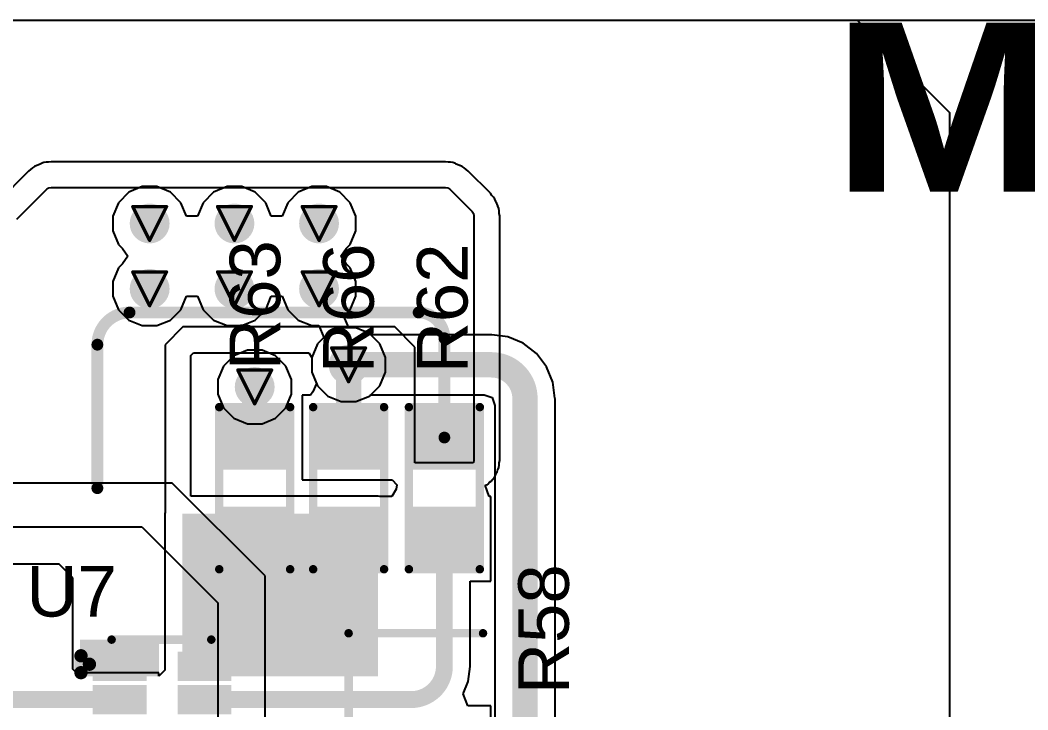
# Model space of a CAD drawing. Header units: inches. Extents: x 0 to 5359, y 0 to 5098.
# Drawn here: x 56.51 to 71.68, y 109.24 to 119.61 of the extents above; entities that cross this region are included whole.
import ezdxf

# ---------------------------------------------------------------- set-up
doc = ezdxf.new("R2010")
doc.units = ezdxf.units.IN
for name, color, linetype in [('Bottom Layer', 5, 'Continuous'), ('Drill Drawing', 1, 'Continuous'), ('Layer 1', 16, 'Continuous'), ('Layer 2', 76, 'Continuous'), ('Top Layer', 1, 'Continuous'), ('Top Overlay', 2, 'Continuous'), ('Top Paste', 8, 'Continuous'), ('Top Solder', 216, 'Continuous'), ('Via Holes', 16, 'Continuous')]:
    doc.layers.add(name, color=color, linetype=linetype)
doc.styles.add('Arial', font='', dxfattribs={"height": 0.2})
doc.styles.add('Arial Black_Bold', font='', dxfattribs={"height": 0.2})
doc.styles.get('Arial').set_extended_font_data('Arial')
doc.styles.get('Arial Black_Bold').set_extended_font_data('Arial Black', bold=True)

# ---------------------------------------------------------------- blocks, each defined once
blk = doc.blocks.new('SOT_563_23')
at = {"layer": 'Top Layer'}
for points in [[(-0.303, 0.65), (-0.303, 0.35), (-0.973, 0.35), (-0.973, 0.65)], [(0.973, 0.65), (0.973, 0.35), (0.303, 0.35), (0.303, 0.65)], [(-0.303, 0.15), (-0.303, -0.15), (-0.973, -0.15), (-0.973, 0.15)], [(0.973, 0.15), (0.973, -0.15), (0.303, -0.15), (0.303, 0.15)], [(-0.303, -0.35), (-0.303, -0.65), (-0.973, -0.65), (-0.973, -0.35)], [(0.973, -0.35), (0.973, -0.65), (0.303, -0.65), (0.303, -0.35)]]:
    blk.add_hatch(color=1, dxfattribs=at).paths.add_polyline_path(points)
at = {"layer": 'Top Paste'}
for points in [[(-0.303, 0.65), (-0.303, 0.35), (-0.973, 0.35), (-0.973, 0.65)], [(0.973, 0.65), (0.973, 0.35), (0.303, 0.35), (0.303, 0.65)], [(-0.303, 0.15), (-0.303, -0.15), (-0.973, -0.15), (-0.973, 0.15)], [(0.973, 0.15), (0.973, -0.15), (0.303, -0.15), (0.303, 0.15)], [(-0.303, -0.35), (-0.303, -0.65), (-0.973, -0.65), (-0.973, -0.35)], [(0.973, -0.35), (0.973, -0.65), (0.303, -0.65), (0.303, -0.35)]]:
    blk.add_hatch(color=8, dxfattribs=at).paths.add_polyline_path(points)
at = {"layer": 'Top Solder'}
for points in [[(-0.233, 0.72), (-0.233, 0.28), (-1.043, 0.28), (-1.043, 0.72)], [(1.043, 0.72), (1.043, 0.28), (0.233, 0.28), (0.233, 0.72)], [(-0.233, 0.22), (-0.233, -0.22), (-1.043, -0.22), (-1.043, 0.22)], [(1.043, 0.22), (1.043, -0.22), (0.233, -0.22), (0.233, 0.22)], [(-0.233, -0.28), (-0.233, -0.72), (-1.043, -0.72), (-1.043, -0.28)], [(1.043, -0.28), (1.043, -0.72), (0.233, -0.72), (0.233, -0.28)]]:
    blk.add_hatch(color=216, dxfattribs=at).paths.add_polyline_path(points)
at = {"layer": 'Top Overlay'}
for points in [[(-0.759, 0.902, 0.127, 0.127, 0), (0.741, 0.902, 0.127, 0.127, 0)], [(-1.22, 0.405, 0.2, 0.2, 0), (-1.22, 0.659, 0.2, 0.2, 0)], [(-1.22, 0.659, 0.2, 0.2, 0), (-1.093, 0.532, 0.2, 0.2, 0)], [(-1.22, 0.405, 0.2, 0.2, 0), (-1.093, 0.532, 0.2, 0.2, 0)], [(-0.759, -0.902, 0.127, 0.127, 0), (0.741, -0.902, 0.127, 0.127, 0)]]:
    blk.add_lwpolyline(points, format="xyseb", dxfattribs=at)
for points in [[(-0.791, 0.902, 0.0635, 0.0635, 1), (-0.727, 0.902, 0.0635, 0.0635, 1)], [(0.709, 0.902, 0.0635, 0.0635, 1), (0.773, 0.902, 0.0635, 0.0635, 1)], [(-1.27, 0.659, 0.1, 0.1, 1), (-1.17, 0.659, 0.1, 0.1, 1)], [(-1.27, 0.659, 0.1, 0.1, 1), (-1.17, 0.659, 0.1, 0.1, 1)], [(-1.143, 0.532, 0.1, 0.1, 1), (-1.043, 0.532, 0.1, 0.1, 1)], [(-1.143, 0.532, 0.1, 0.1, 1), (-1.043, 0.532, 0.1, 0.1, 1)], [(-1.27, 0.405, 0.1, 0.1, 1), (-1.17, 0.405, 0.1, 0.1, 1)], [(-1.27, 0.405, 0.1, 0.1, 1), (-1.17, 0.405, 0.1, 0.1, 1)], [(-0.791, -0.902, 0.0635, 0.0635, 1), (-0.727, -0.902, 0.0635, 0.0635, 1)], [(0.709, -0.902, 0.0635, 0.0635, 1), (0.773, -0.902, 0.0635, 0.0635, 1)]]:
    blk.add_lwpolyline(points, format="xyseb", close=True, dxfattribs=at)
blk = doc.blocks.new('R___0603_109')
at = {"layer": 'Top Layer'}
for points in [[(-0.381, 0.4445), (-0.381, -0.4445), (-1.143, -0.4445), (-1.143, 0.4445)], [(1.143, 0.4445), (1.143, -0.4445), (0.381, -0.4445), (0.381, 0.4445)]]:
    blk.add_hatch(color=1, dxfattribs=at).paths.add_polyline_path(points)
at = {"layer": 'Top Paste'}
for points in [[(-0.381, 0.4445), (-0.381, -0.4445), (-1.143, -0.4445), (-1.143, 0.4445)], [(1.143, 0.4445), (1.143, -0.4445), (0.381, -0.4445), (0.381, 0.4445)]]:
    blk.add_hatch(color=8, dxfattribs=at).paths.add_polyline_path(points)
at = {"layer": 'Top Solder'}
for points in [[(-0.2794, 0.5461), (-0.2794, -0.5461), (-1.2446, -0.5461), (-1.2446, 0.5461)], [(1.2446, 0.5461), (1.2446, -0.5461), (0.2794, -0.5461), (0.2794, 0.5461)]]:
    blk.add_hatch(color=216, dxfattribs=at).paths.add_polyline_path(points)
at = {"layer": 'Top Overlay'}
for points in [[(-1.2192, -0.5334, 0.127, 0.127, 0), (-1.2192, 0.5334, 0.127, 0.127, 0)], [(1.2192, 0.5334, 0.127, 0.127, 0), (-1.2192, 0.5334, 0.127, 0.127, 0)], [(1.2192, -0.5334, 0.127, 0.127, 0), (1.2192, 0.5334, 0.127, 0.127, 0)], [(1.2192, -0.5334, 0.127, 0.127, 0), (-1.2192, -0.5334, 0.127, 0.127, 0)]]:
    blk.add_lwpolyline(points, format="xyseb", dxfattribs=at)
for points in [[(-1.25095, 0.5334, 0.0635, 0.0635, 1), (-1.18745, 0.5334, 0.0635, 0.0635, 1)], [(-1.25095, 0.5334, 0.0635, 0.0635, 1), (-1.18745, 0.5334, 0.0635, 0.0635, 1)], [(1.18745, 0.5334, 0.0635, 0.0635, 1), (1.25095, 0.5334, 0.0635, 0.0635, 1)], [(1.18745, 0.5334, 0.0635, 0.0635, 1), (1.25095, 0.5334, 0.0635, 0.0635, 1)], [(-1.25095, -0.5334, 0.0635, 0.0635, 1), (-1.18745, -0.5334, 0.0635, 0.0635, 1)], [(-1.25095, -0.5334, 0.0635, 0.0635, 1), (-1.18745, -0.5334, 0.0635, 0.0635, 1)], [(1.18745, -0.5334, 0.0635, 0.0635, 1), (1.25095, -0.5334, 0.0635, 0.0635, 1)], [(1.18745, -0.5334, 0.0635, 0.0635, 1), (1.25095, -0.5334, 0.0635, 0.0635, 1)]]:
    blk.add_lwpolyline(points, format="xyseb", close=True, dxfattribs=at)
blk = doc.blocks.new('R___0603_112')
at = {"layer": 'Top Layer'}
for points in [[(-0.381, 0.4445), (-0.381, -0.4445), (-1.143, -0.4445), (-1.143, 0.4445)], [(1.143, 0.4445), (1.143, -0.4445), (0.381, -0.4445), (0.381, 0.4445)]]:
    blk.add_hatch(color=1, dxfattribs=at).paths.add_polyline_path(points)
at = {"layer": 'Top Paste'}
for points in [[(-0.381, 0.4445), (-0.381, -0.4445), (-1.143, -0.4445), (-1.143, 0.4445)], [(1.143, 0.4445), (1.143, -0.4445), (0.381, -0.4445), (0.381, 0.4445)]]:
    blk.add_hatch(color=8, dxfattribs=at).paths.add_polyline_path(points)
at = {"layer": 'Top Solder'}
for points in [[(-0.2794, 0.5461), (-0.2794, -0.5461), (-1.2446, -0.5461), (-1.2446, 0.5461)], [(1.2446, 0.5461), (1.2446, -0.5461), (0.2794, -0.5461), (0.2794, 0.5461)]]:
    blk.add_hatch(color=216, dxfattribs=at).paths.add_polyline_path(points)
at = {"layer": 'Top Overlay'}
for points in [[(-1.2192, -0.5334, 0.127, 0.127, 0), (-1.2192, 0.5334, 0.127, 0.127, 0)], [(1.2192, 0.5334, 0.127, 0.127, 0), (-1.2192, 0.5334, 0.127, 0.127, 0)], [(1.2192, -0.5334, 0.127, 0.127, 0), (1.2192, 0.5334, 0.127, 0.127, 0)], [(1.2192, -0.5334, 0.127, 0.127, 0), (-1.2192, -0.5334, 0.127, 0.127, 0)]]:
    blk.add_lwpolyline(points, format="xyseb", dxfattribs=at)
for points in [[(-1.25095, 0.5334, 0.0635, 0.0635, 1), (-1.18745, 0.5334, 0.0635, 0.0635, 1)], [(-1.25095, 0.5334, 0.0635, 0.0635, 1), (-1.18745, 0.5334, 0.0635, 0.0635, 1)], [(1.18745, 0.5334, 0.0635, 0.0635, 1), (1.25095, 0.5334, 0.0635, 0.0635, 1)], [(1.18745, 0.5334, 0.0635, 0.0635, 1), (1.25095, 0.5334, 0.0635, 0.0635, 1)], [(-1.25095, -0.5334, 0.0635, 0.0635, 1), (-1.18745, -0.5334, 0.0635, 0.0635, 1)], [(-1.25095, -0.5334, 0.0635, 0.0635, 1), (-1.18745, -0.5334, 0.0635, 0.0635, 1)], [(1.18745, -0.5334, 0.0635, 0.0635, 1), (1.25095, -0.5334, 0.0635, 0.0635, 1)], [(1.18745, -0.5334, 0.0635, 0.0635, 1), (1.25095, -0.5334, 0.0635, 0.0635, 1)]]:
    blk.add_lwpolyline(points, format="xyseb", close=True, dxfattribs=at)
blk = doc.blocks.new('R___0603_113')
at = {"layer": 'Top Layer'}
for points in [[(-0.381, 0.4445), (-0.381, -0.4445), (-1.143, -0.4445), (-1.143, 0.4445)], [(1.143, 0.4445), (1.143, -0.4445), (0.381, -0.4445), (0.381, 0.4445)]]:
    blk.add_hatch(color=1, dxfattribs=at).paths.add_polyline_path(points)
at = {"layer": 'Top Paste'}
for points in [[(-0.381, 0.4445), (-0.381, -0.4445), (-1.143, -0.4445), (-1.143, 0.4445)], [(1.143, 0.4445), (1.143, -0.4445), (0.381, -0.4445), (0.381, 0.4445)]]:
    blk.add_hatch(color=8, dxfattribs=at).paths.add_polyline_path(points)
at = {"layer": 'Top Solder'}
for points in [[(-0.2794, 0.5461), (-0.2794, -0.5461), (-1.2446, -0.5461), (-1.2446, 0.5461)], [(1.2446, 0.5461), (1.2446, -0.5461), (0.2794, -0.5461), (0.2794, 0.5461)]]:
    blk.add_hatch(color=216, dxfattribs=at).paths.add_polyline_path(points)
at = {"layer": 'Top Overlay'}
for points in [[(-1.2192, -0.5334, 0.127, 0.127, 0), (-1.2192, 0.5334, 0.127, 0.127, 0)], [(1.2192, 0.5334, 0.127, 0.127, 0), (-1.2192, 0.5334, 0.127, 0.127, 0)], [(1.2192, -0.5334, 0.127, 0.127, 0), (1.2192, 0.5334, 0.127, 0.127, 0)], [(1.2192, -0.5334, 0.127, 0.127, 0), (-1.2192, -0.5334, 0.127, 0.127, 0)]]:
    blk.add_lwpolyline(points, format="xyseb", dxfattribs=at)
for points in [[(-1.25095, 0.5334, 0.0635, 0.0635, 1), (-1.18745, 0.5334, 0.0635, 0.0635, 1)], [(-1.25095, 0.5334, 0.0635, 0.0635, 1), (-1.18745, 0.5334, 0.0635, 0.0635, 1)], [(1.18745, 0.5334, 0.0635, 0.0635, 1), (1.25095, 0.5334, 0.0635, 0.0635, 1)], [(1.18745, 0.5334, 0.0635, 0.0635, 1), (1.25095, 0.5334, 0.0635, 0.0635, 1)], [(-1.25095, -0.5334, 0.0635, 0.0635, 1), (-1.18745, -0.5334, 0.0635, 0.0635, 1)], [(-1.25095, -0.5334, 0.0635, 0.0635, 1), (-1.18745, -0.5334, 0.0635, 0.0635, 1)], [(1.18745, -0.5334, 0.0635, 0.0635, 1), (1.25095, -0.5334, 0.0635, 0.0635, 1)], [(1.18745, -0.5334, 0.0635, 0.0635, 1), (1.25095, -0.5334, 0.0635, 0.0635, 1)]]:
    blk.add_lwpolyline(points, format="xyseb", close=True, dxfattribs=at)

msp = doc.modelspace()

# ---------------------------------------------------------------- hatches: boundary and pattern name
at = {"layer": 'Bottom Layer'}
h = msp.add_hatch(color=5, dxfattribs=at)
edge = h.paths.add_edge_path()
edge.add_arc((58.462, 116.553), 0.3, 0, 360)
h = msp.add_hatch(color=5, dxfattribs=at)
edge = h.paths.add_edge_path()
edge.add_arc((59.738, 116.553), 0.3, 0, 360)
h = msp.add_hatch(color=5, dxfattribs=at)
edge = h.paths.add_edge_path()
edge.add_arc((61.011, 116.553), 0.3, 0, 360)
h = msp.add_hatch(color=5, dxfattribs=at)
edge = h.paths.add_edge_path()
edge.add_arc((58.462, 115.57), 0.3, 0, 360)
h = msp.add_hatch(color=5, dxfattribs=at)
edge = h.paths.add_edge_path()
edge.add_arc((59.738, 115.57), 0.3, 0, 360)
h = msp.add_hatch(color=5, dxfattribs=at)
edge = h.paths.add_edge_path()
edge.add_arc((61.011, 115.57), 0.3, 0, 360)
h = msp.add_hatch(color=5, dxfattribs=at)
edge = h.paths.add_edge_path()
edge.add_arc((61.456, 114.427), 0.3, 0, 360)
h = msp.add_hatch(color=5, dxfattribs=at)
edge = h.paths.add_edge_path()
edge.add_arc((60.043, 114.094), 0.3, 0, 360)
at = {"layer": 'Layer 1'}
h = msp.add_hatch(color=16, dxfattribs=at)
edge = h.paths.add_edge_path()
edge.add_arc((58.462, 116.553), 0.3, 0, 360)
h = msp.add_hatch(color=16, dxfattribs=at)
edge = h.paths.add_edge_path()
edge.add_arc((59.738, 116.553), 0.3, 0, 360)
h = msp.add_hatch(color=16, dxfattribs=at)
edge = h.paths.add_edge_path()
edge.add_arc((61.011, 116.553), 0.3, 0, 360)
h = msp.add_hatch(color=16, dxfattribs=at)
edge = h.paths.add_edge_path()
edge.add_arc((58.462, 115.57), 0.3, 0, 360)
h = msp.add_hatch(color=16, dxfattribs=at)
edge = h.paths.add_edge_path()
edge.add_arc((59.738, 115.57), 0.3, 0, 360)
h = msp.add_hatch(color=16, dxfattribs=at)
edge = h.paths.add_edge_path()
edge.add_arc((61.011, 115.57), 0.3, 0, 360)
h = msp.add_hatch(color=16, dxfattribs=at)
edge = h.paths.add_edge_path()
edge.add_arc((61.456, 114.427), 0.3, 0, 360)
h = msp.add_hatch(color=16, dxfattribs=at)
edge = h.paths.add_edge_path()
edge.add_arc((60.043, 114.094), 0.3, 0, 360)
at = {"layer": 'Layer 2'}
h = msp.add_hatch(color=76, dxfattribs=at)
edge = h.paths.add_edge_path()
edge.add_arc((58.462, 116.553), 0.3, 0, 360)
h = msp.add_hatch(color=76, dxfattribs=at)
edge = h.paths.add_edge_path()
edge.add_arc((59.738, 116.553), 0.3, 0, 360)
h = msp.add_hatch(color=76, dxfattribs=at)
edge = h.paths.add_edge_path()
edge.add_arc((61.011, 116.553), 0.3, 0, 360)
h = msp.add_hatch(color=76, dxfattribs=at)
edge = h.paths.add_edge_path()
edge.add_arc((58.462, 115.57), 0.3, 0, 360)
h = msp.add_hatch(color=76, dxfattribs=at)
edge = h.paths.add_edge_path()
edge.add_arc((59.738, 115.57), 0.3, 0, 360)
h = msp.add_hatch(color=76, dxfattribs=at)
edge = h.paths.add_edge_path()
edge.add_arc((61.011, 115.57), 0.3, 0, 360)
h = msp.add_hatch(color=76, dxfattribs=at)
edge = h.paths.add_edge_path()
edge.add_arc((61.456, 114.427), 0.3, 0, 360)
h = msp.add_hatch(color=76, dxfattribs=at)
edge = h.paths.add_edge_path()
edge.add_arc((60.043, 114.094), 0.3, 0, 360)
at = {"layer": 'Top Layer'}
h = msp.add_hatch(color=1, dxfattribs=at)
edge = h.paths.add_edge_path()
edge.add_arc((58.462, 116.553), 0.3, 0, 360)
h = msp.add_hatch(color=1, dxfattribs=at)
edge = h.paths.add_edge_path()
edge.add_arc((59.738, 116.553), 0.3, 0, 360)
h = msp.add_hatch(color=1, dxfattribs=at)
edge = h.paths.add_edge_path()
edge.add_arc((61.011, 116.553), 0.3, 0, 360)
h = msp.add_hatch(color=1, dxfattribs=at)
edge = h.paths.add_edge_path()
edge.add_arc((58.462, 115.57), 0.3, 0, 360)
h = msp.add_hatch(color=1, dxfattribs=at)
edge = h.paths.add_edge_path()
edge.add_arc((59.738, 115.57), 0.3, 0, 360)
h = msp.add_hatch(color=1, dxfattribs=at)
edge = h.paths.add_edge_path()
edge.add_arc((61.011, 115.57), 0.3, 0, 360)
h = msp.add_hatch(color=1, dxfattribs=at)
edge = h.paths.add_edge_path()
edge.add_arc((61.456, 114.427), 0.3, 0, 360)
h = msp.add_hatch(color=1, dxfattribs=at)
edge = h.paths.add_edge_path()
edge.add_arc((60.043, 114.094), 0.3, 0, 360)
for points in [[(58.952, 109.741), (61.9, 109.741), (61.9, 112.19), (58.952, 112.19)], [(57.415, 109.741), (58.602, 109.741), (58.602, 110.293), (57.415, 110.293)]]:
    msp.add_hatch(color=1, dxfattribs=at).paths.add_polyline_path(points)
at = {"layer": 'Via Holes'}
h = msp.add_hatch(color=7, dxfattribs=at)
edge = h.paths.add_edge_path()
edge.add_arc((58.462, 116.553), 0.15, 0, 360)
h = msp.add_hatch(color=7, dxfattribs=at)
edge = h.paths.add_edge_path()
edge.add_arc((59.738, 116.553), 0.15, 0, 360)
h = msp.add_hatch(color=7, dxfattribs=at)
edge = h.paths.add_edge_path()
edge.add_arc((61.011, 116.553), 0.15, 0, 360)
h = msp.add_hatch(color=7, dxfattribs=at)
edge = h.paths.add_edge_path()
edge.add_arc((58.462, 115.57), 0.15, 0, 360)
h = msp.add_hatch(color=7, dxfattribs=at)
edge = h.paths.add_edge_path()
edge.add_arc((59.738, 115.57), 0.15, 0, 360)
h = msp.add_hatch(color=7, dxfattribs=at)
edge = h.paths.add_edge_path()
edge.add_arc((61.011, 115.57), 0.15, 0, 360)
h = msp.add_hatch(color=7, dxfattribs=at)
edge = h.paths.add_edge_path()
edge.add_arc((61.456, 114.427), 0.15, 0, 360)
h = msp.add_hatch(color=7, dxfattribs=at)
edge = h.paths.add_edge_path()
edge.add_arc((60.043, 114.094), 0.15, 0, 360)

# ---------------------------------------------------------------- linework, layer by layer
at = {"layer": 'Bottom Layer'}
for p, q in [((39.208, 119.612), (105.855, 119.612)), ((58.352, 117.107), (58.148, 117.022)), ((58.572, 117.107), (58.352, 117.107)), ((58.776, 117.022), (58.572, 117.107)), ((59.628, 117.107), (59.425, 117.022)), ((59.849, 117.107), (59.628, 117.107)), ((60.052, 117.022), (59.849, 117.107)), ((60.901, 117.107), (60.698, 117.022)), ((61.122, 117.107), (60.901, 117.107)), ((61.325, 117.022), (61.122, 117.107)), ((58.148, 117.022), (57.993, 116.866)), ((58.932, 116.866), (58.776, 117.022)), ((59.425, 117.022), (59.269, 116.866)), ((60.208, 116.866), (60.052, 117.022)), ((60.698, 117.022), (60.542, 116.866)), ((61.481, 116.866), (61.325, 117.022)), ((57.993, 116.866), (57.908, 116.663)), ((59.016, 116.663), (58.932, 116.866)), ((59.269, 116.866), (59.184, 116.663)), ((60.292, 116.663), (60.208, 116.866)), ((60.542, 116.866), (60.457, 116.663)), ((61.565, 116.663), (61.481, 116.866)), ((57.908, 116.663), (57.908, 116.442)), ((59.184, 116.663), (59.016, 116.663)), ((60.457, 116.663), (60.292, 116.663)), ((61.565, 116.442), (61.565, 116.663)), ((57.908, 116.442), (57.993, 116.239)), ((61.481, 116.239), (61.565, 116.442)), ((57.993, 116.239), (58.054, 116.177)), ((58.054, 116.177), (58.134, 116.061)), ((61.34, 116.061), (61.42, 116.177)), ((61.42, 116.177), (61.481, 116.239)), ((58.134, 116.061), (58.054, 115.945)), ((61.42, 115.945), (61.34, 116.061)), ((57.993, 115.884), (57.908, 115.68)), ((58.054, 115.945), (57.993, 115.884)), ((61.481, 115.884), (61.42, 115.945)), ((61.565, 115.68), (61.481, 115.884)), ((57.908, 115.68), (57.908, 115.46)), ((61.565, 115.46), (61.565, 115.68)), ((57.908, 115.46), (57.993, 115.256)), ((58.932, 115.256), (59.016, 115.46)), ((59.016, 115.46), (59.184, 115.46)), ((59.184, 115.46), (59.269, 115.256)), ((60.208, 115.256), (60.292, 115.46)), ((60.292, 115.46), (60.457, 115.46)), ((60.457, 115.46), (60.542, 115.256)), ((61.481, 115.256), (61.565, 115.46)), ((57.993, 115.256), (58.148, 115.1)), ((58.776, 115.1), (58.932, 115.256)), ((59.269, 115.256), (59.425, 115.1)), ((60.052, 115.1), (60.208, 115.256)), ((60.542, 115.256), (60.698, 115.1)), ((61.384, 115.159), (61.481, 115.256)), ((58.148, 115.1), (58.352, 115.016)), ((58.572, 115.016), (58.776, 115.1)), ((59.425, 115.1), (59.628, 115.016)), ((59.849, 115.016), (60.052, 115.1)), ((60.698, 115.1), (60.901, 115.016)), ((61.457, 114.981), (61.384, 115.159)), ((58.352, 115.016), (58.572, 115.016)), ((59.628, 115.016), (59.849, 115.016)), ((60.901, 115.016), (61.01, 115.016)), ((61.01, 115.016), (61.084, 114.838)), ((61.566, 114.981), (61.457, 114.981)), ((61.77, 114.897), (61.566, 114.981)), ((61.084, 114.838), (60.986, 114.741)), ((61.786, 114.88), (61.77, 114.897)), ((63.602, 114.88), (61.786, 114.88)), ((63.609, 114.879), (63.602, 114.88)), ((63.85, 114.847), (63.609, 114.879)), ((64.082, 114.751), (63.85, 114.847)), ((60.986, 114.741), (60.902, 114.537)), ((64.281, 114.598), (64.082, 114.751)), ((60.902, 114.537), (60.902, 114.317)), ((64.434, 114.399), (64.281, 114.598)), ((64.53, 114.168), (64.434, 114.399)), ((60.902, 114.317), (60.986, 114.113)), ((60.986, 114.113), (61.142, 113.957)), ((64.561, 113.926), (64.53, 114.168)), ((61.142, 113.957), (61.346, 113.873)), ((61.346, 113.873), (61.566, 113.873)), ((61.566, 113.873), (61.77, 113.957)), ((61.77, 113.957), (61.786, 113.974)), ((61.786, 113.974), (63.495, 113.974)), ((63.495, 113.974), (63.616, 113.933)), ((63.616, 113.933), (63.656, 113.813)), ((64.563, 113.919), (64.561, 113.926)), ((64.563, 106.197), (64.563, 113.919)), ((63.656, 113.813), (63.656, 106.197))]:
    msp.add_line(p, q, dxfattribs=at)
for points in [[(61.456, 114.427, 0.381, 0.381, 0), (63.602, 114.427, 0.381, 0.381, 0)], [(63.602, 114.427, 0.381, 0.381, -0.414214), (64.11, 113.919, 0.381, 0.381, 0)], [(64.11, 105.867, 0.381, 0.381, 0), (64.11, 113.919, 0.381, 0.381, 0)]]:
    msp.add_lwpolyline(points, format="xyseb", dxfattribs=at)
for points in [[(61.361, 114.427, 0.191, 0.191, 1), (61.551, 114.427, 0.191, 0.191, 1)], [(63.506, 114.427, 0.191, 0.191, 1), (63.697, 114.427, 0.191, 0.191, 1)], [(63.506, 114.427, 0.191, 0.191, 1), (63.697, 114.427, 0.191, 0.191, 1)], [(64.014, 113.919, 0.191, 0.191, 1), (64.205, 113.919, 0.191, 0.191, 1)], [(64.014, 113.919, 0.191, 0.191, 1), (64.205, 113.919, 0.191, 0.191, 1)]]:
    msp.add_lwpolyline(points, format="xyseb", close=True, dxfattribs=at)
at = {"layer": 'Drill Drawing'}
for points in [[(58.208, 116.807, 0.0508, 0.0508, 0), (58.716, 116.807, 0.0508, 0.0508, 0)], [(58.208, 116.807, 0.0508, 0.0508, 0), (58.462, 116.299, 0.0508, 0.0508, 0)], [(58.462, 116.299, 0.0508, 0.0508, 0), (58.716, 116.807, 0.0508, 0.0508, 0)], [(59.484, 116.807, 0.0508, 0.0508, 0), (59.992, 116.807, 0.0508, 0.0508, 0)], [(59.484, 116.807, 0.0508, 0.0508, 0), (59.738, 116.299, 0.0508, 0.0508, 0)], [(59.738, 116.299, 0.0508, 0.0508, 0), (59.992, 116.807, 0.0508, 0.0508, 0)], [(60.757, 116.807, 0.0508, 0.0508, 0), (61.265, 116.807, 0.0508, 0.0508, 0)], [(60.757, 116.807, 0.0508, 0.0508, 0), (61.011, 116.299, 0.0508, 0.0508, 0)], [(61.011, 116.299, 0.0508, 0.0508, 0), (61.265, 116.807, 0.0508, 0.0508, 0)], [(58.208, 115.824, 0.0508, 0.0508, 0), (58.716, 115.824, 0.0508, 0.0508, 0)], [(58.208, 115.824, 0.0508, 0.0508, 0), (58.462, 115.316, 0.0508, 0.0508, 0)], [(58.462, 115.316, 0.0508, 0.0508, 0), (58.716, 115.824, 0.0508, 0.0508, 0)], [(59.484, 115.824, 0.0508, 0.0508, 0), (59.992, 115.824, 0.0508, 0.0508, 0)], [(59.484, 115.824, 0.0508, 0.0508, 0), (59.738, 115.316, 0.0508, 0.0508, 0)], [(59.738, 115.316, 0.0508, 0.0508, 0), (59.992, 115.824, 0.0508, 0.0508, 0)], [(60.757, 115.824, 0.0508, 0.0508, 0), (61.265, 115.824, 0.0508, 0.0508, 0)], [(60.757, 115.824, 0.0508, 0.0508, 0), (61.011, 115.316, 0.0508, 0.0508, 0)], [(61.011, 115.316, 0.0508, 0.0508, 0), (61.265, 115.824, 0.0508, 0.0508, 0)], [(61.202, 114.681, 0.0508, 0.0508, 0), (61.71, 114.681, 0.0508, 0.0508, 0)], [(61.202, 114.681, 0.0508, 0.0508, 0), (61.456, 114.173, 0.0508, 0.0508, 0)], [(61.456, 114.173, 0.0508, 0.0508, 0), (61.71, 114.681, 0.0508, 0.0508, 0)], [(59.789, 114.348, 0.0508, 0.0508, 0), (60.297, 114.348, 0.0508, 0.0508, 0)], [(59.789, 114.348, 0.0508, 0.0508, 0), (60.043, 113.84, 0.0508, 0.0508, 0)], [(60.043, 113.84, 0.0508, 0.0508, 0), (60.297, 114.348, 0.0508, 0.0508, 0)]]:
    msp.add_lwpolyline(points, format="xyseb", dxfattribs=at)
for points in [[(58.196, 116.807, 0.0254, 0.0254, 1), (58.221, 116.807, 0.0254, 0.0254, 1)], [(58.196, 116.807, 0.0254, 0.0254, 1), (58.221, 116.807, 0.0254, 0.0254, 1)], [(58.704, 116.807, 0.0254, 0.0254, 1), (58.729, 116.807, 0.0254, 0.0254, 1)], [(58.704, 116.807, 0.0254, 0.0254, 1), (58.729, 116.807, 0.0254, 0.0254, 1)], [(59.472, 116.807, 0.0254, 0.0254, 1), (59.497, 116.807, 0.0254, 0.0254, 1)], [(59.472, 116.807, 0.0254, 0.0254, 1), (59.497, 116.807, 0.0254, 0.0254, 1)], [(59.98, 116.807, 0.0254, 0.0254, 1), (60.005, 116.807, 0.0254, 0.0254, 1)], [(59.98, 116.807, 0.0254, 0.0254, 1), (60.005, 116.807, 0.0254, 0.0254, 1)], [(60.745, 116.807, 0.0254, 0.0254, 1), (60.77, 116.807, 0.0254, 0.0254, 1)], [(60.745, 116.807, 0.0254, 0.0254, 1), (60.77, 116.807, 0.0254, 0.0254, 1)], [(61.253, 116.807, 0.0254, 0.0254, 1), (61.278, 116.807, 0.0254, 0.0254, 1)], [(61.253, 116.807, 0.0254, 0.0254, 1), (61.278, 116.807, 0.0254, 0.0254, 1)], [(58.45, 116.299, 0.0254, 0.0254, 1), (58.475, 116.299, 0.0254, 0.0254, 1)], [(58.45, 116.299, 0.0254, 0.0254, 1), (58.475, 116.299, 0.0254, 0.0254, 1)], [(59.726, 116.299, 0.0254, 0.0254, 1), (59.751, 116.299, 0.0254, 0.0254, 1)], [(59.726, 116.299, 0.0254, 0.0254, 1), (59.751, 116.299, 0.0254, 0.0254, 1)], [(60.999, 116.299, 0.0254, 0.0254, 1), (61.024, 116.299, 0.0254, 0.0254, 1)], [(60.999, 116.299, 0.0254, 0.0254, 1), (61.024, 116.299, 0.0254, 0.0254, 1)], [(58.196, 115.824, 0.0254, 0.0254, 1), (58.221, 115.824, 0.0254, 0.0254, 1)], [(58.196, 115.824, 0.0254, 0.0254, 1), (58.221, 115.824, 0.0254, 0.0254, 1)], [(58.704, 115.824, 0.0254, 0.0254, 1), (58.729, 115.824, 0.0254, 0.0254, 1)], [(58.704, 115.824, 0.0254, 0.0254, 1), (58.729, 115.824, 0.0254, 0.0254, 1)], [(59.472, 115.824, 0.0254, 0.0254, 1), (59.497, 115.824, 0.0254, 0.0254, 1)], [(59.472, 115.824, 0.0254, 0.0254, 1), (59.497, 115.824, 0.0254, 0.0254, 1)], [(59.98, 115.824, 0.0254, 0.0254, 1), (60.005, 115.824, 0.0254, 0.0254, 1)], [(59.98, 115.824, 0.0254, 0.0254, 1), (60.005, 115.824, 0.0254, 0.0254, 1)], [(60.745, 115.824, 0.0254, 0.0254, 1), (60.77, 115.824, 0.0254, 0.0254, 1)], [(60.745, 115.824, 0.0254, 0.0254, 1), (60.77, 115.824, 0.0254, 0.0254, 1)], [(61.253, 115.824, 0.0254, 0.0254, 1), (61.278, 115.824, 0.0254, 0.0254, 1)], [(61.253, 115.824, 0.0254, 0.0254, 1), (61.278, 115.824, 0.0254, 0.0254, 1)], [(58.45, 115.316, 0.0254, 0.0254, 1), (58.475, 115.316, 0.0254, 0.0254, 1)], [(58.45, 115.316, 0.0254, 0.0254, 1), (58.475, 115.316, 0.0254, 0.0254, 1)], [(59.726, 115.316, 0.0254, 0.0254, 1), (59.751, 115.316, 0.0254, 0.0254, 1)], [(59.726, 115.316, 0.0254, 0.0254, 1), (59.751, 115.316, 0.0254, 0.0254, 1)], [(60.999, 115.316, 0.0254, 0.0254, 1), (61.024, 115.316, 0.0254, 0.0254, 1)], [(60.999, 115.316, 0.0254, 0.0254, 1), (61.024, 115.316, 0.0254, 0.0254, 1)], [(61.189, 114.681, 0.0254, 0.0254, 1), (61.215, 114.681, 0.0254, 0.0254, 1)], [(61.189, 114.681, 0.0254, 0.0254, 1), (61.215, 114.681, 0.0254, 0.0254, 1)], [(61.697, 114.681, 0.0254, 0.0254, 1), (61.723, 114.681, 0.0254, 0.0254, 1)], [(61.697, 114.681, 0.0254, 0.0254, 1), (61.723, 114.681, 0.0254, 0.0254, 1)], [(59.777, 114.348, 0.0254, 0.0254, 1), (59.802, 114.348, 0.0254, 0.0254, 1)], [(59.777, 114.348, 0.0254, 0.0254, 1), (59.802, 114.348, 0.0254, 0.0254, 1)], [(60.285, 114.348, 0.0254, 0.0254, 1), (60.31, 114.348, 0.0254, 0.0254, 1)], [(60.285, 114.348, 0.0254, 0.0254, 1), (60.31, 114.348, 0.0254, 0.0254, 1)], [(61.443, 114.173, 0.0254, 0.0254, 1), (61.469, 114.173, 0.0254, 0.0254, 1)], [(61.443, 114.173, 0.0254, 0.0254, 1), (61.469, 114.173, 0.0254, 0.0254, 1)], [(60.031, 113.84, 0.0254, 0.0254, 1), (60.056, 113.84, 0.0254, 0.0254, 1)], [(60.031, 113.84, 0.0254, 0.0254, 1), (60.056, 113.84, 0.0254, 0.0254, 1)]]:
    msp.add_lwpolyline(points, format="xyseb", close=True, dxfattribs=at)
at = {"layer": 'Layer 1'}
for p, q in [((4.145, 119.612), (105.855, 119.612)), ((58.352, 117.107), (58.148, 117.022)), ((58.572, 117.107), (58.352, 117.107)), ((58.776, 117.022), (58.572, 117.107)), ((59.628, 117.107), (59.425, 117.022)), ((59.849, 117.107), (59.628, 117.107)), ((60.052, 117.022), (59.849, 117.107)), ((60.901, 117.107), (60.698, 117.022)), ((61.122, 117.107), (60.901, 117.107)), ((61.325, 117.022), (61.122, 117.107)), ((58.148, 117.022), (57.993, 116.866)), ((58.932, 116.866), (58.776, 117.022)), ((59.425, 117.022), (59.269, 116.866)), ((60.208, 116.866), (60.052, 117.022)), ((60.698, 117.022), (60.542, 116.866)), ((61.481, 116.866), (61.325, 117.022)), ((57.993, 116.866), (57.908, 116.663)), ((59.016, 116.663), (58.932, 116.866)), ((59.269, 116.866), (59.184, 116.663)), ((60.292, 116.663), (60.208, 116.866)), ((60.542, 116.866), (60.457, 116.663)), ((61.565, 116.663), (61.481, 116.866)), ((57.908, 116.663), (57.908, 116.442)), ((59.184, 116.663), (59.016, 116.663)), ((60.457, 116.663), (60.292, 116.663)), ((61.565, 116.442), (61.565, 116.663)), ((57.908, 116.442), (57.993, 116.239)), ((61.481, 116.239), (61.565, 116.442)), ((57.993, 116.239), (58.054, 116.177)), ((58.054, 116.177), (58.134, 116.061)), ((61.34, 116.061), (61.42, 116.177)), ((61.42, 116.177), (61.481, 116.239)), ((58.134, 116.061), (58.054, 115.945)), ((61.42, 115.945), (61.34, 116.061)), ((57.993, 115.884), (57.908, 115.68)), ((58.054, 115.945), (57.993, 115.884)), ((61.481, 115.884), (61.42, 115.945)), ((61.565, 115.68), (61.481, 115.884)), ((57.908, 115.68), (57.908, 115.46)), ((61.565, 115.46), (61.565, 115.68)), ((57.908, 115.46), (57.993, 115.256)), ((58.932, 115.256), (59.016, 115.46)), ((59.016, 115.46), (59.184, 115.46)), ((59.184, 115.46), (59.269, 115.256)), ((60.208, 115.256), (60.292, 115.46)), ((60.292, 115.46), (60.457, 115.46)), ((60.457, 115.46), (60.542, 115.256)), ((61.481, 115.256), (61.565, 115.46)), ((57.993, 115.256), (58.148, 115.1)), ((58.776, 115.1), (58.932, 115.256)), ((59.269, 115.256), (59.425, 115.1)), ((60.052, 115.1), (60.208, 115.256)), ((60.542, 115.256), (60.698, 115.1)), ((61.384, 115.159), (61.481, 115.256)), ((58.148, 115.1), (58.352, 115.016)), ((58.572, 115.016), (58.776, 115.1)), ((59.425, 115.1), (59.628, 115.016)), ((59.849, 115.016), (60.052, 115.1)), ((60.698, 115.1), (60.901, 115.016)), ((61.457, 114.981), (61.384, 115.159)), ((58.352, 115.016), (58.572, 115.016)), ((59.628, 115.016), (59.849, 115.016)), ((60.901, 115.016), (61.01, 115.016)), ((61.01, 115.016), (61.084, 114.838)), ((61.566, 114.981), (61.457, 114.981)), ((61.77, 114.897), (61.566, 114.981)), ((61.084, 114.838), (60.986, 114.741)), ((61.926, 114.741), (61.77, 114.897)), ((60.986, 114.741), (60.902, 114.537)), ((62.01, 114.537), (61.926, 114.741)), ((60.902, 114.537), (60.902, 114.317)), ((62.01, 114.317), (62.01, 114.537)), ((60.902, 114.317), (60.986, 114.113)), ((61.926, 114.113), (62.01, 114.317)), ((60.986, 114.113), (61.142, 113.957)), ((61.77, 113.957), (61.926, 114.113)), ((61.142, 113.957), (61.346, 113.873)), ((61.346, 113.873), (61.566, 113.873)), ((61.566, 113.873), (61.77, 113.957))]:
    msp.add_line(p, q, dxfattribs=at)
at = {"layer": 'Layer 2'}
for p, q in [((4.145, 119.612), (69.11, 119.612)), ((69.11, 119.612), (70.5, 118.222)), ((70.5, 118.222), (70.5, 88.482)), ((61.346, 114.981), (61.142, 114.897)), ((61.566, 114.981), (61.346, 114.981)), ((61.77, 114.897), (61.566, 114.981)), ((61.142, 114.897), (60.986, 114.741)), ((61.926, 114.741), (61.77, 114.897)), ((59.933, 114.648), (59.729, 114.564)), ((60.153, 114.648), (59.933, 114.648)), ((60.357, 114.564), (60.153, 114.648)), ((60.986, 114.741), (60.902, 114.537)), ((62.01, 114.537), (61.926, 114.741)), ((59.729, 114.564), (59.574, 114.408)), ((60.513, 114.408), (60.357, 114.564)), ((60.902, 114.537), (60.902, 114.317)), ((62.01, 114.317), (62.01, 114.537)), ((59.574, 114.408), (59.489, 114.204)), ((60.597, 114.204), (60.513, 114.408)), ((59.489, 114.204), (59.489, 113.984)), ((60.597, 113.984), (60.597, 114.204)), ((60.902, 114.317), (60.986, 114.113)), ((61.926, 114.113), (62.01, 114.317)), ((60.986, 114.113), (61.142, 113.957)), ((61.77, 113.957), (61.926, 114.113)), ((59.489, 113.984), (59.574, 113.78)), ((60.513, 113.78), (60.597, 113.984)), ((61.142, 113.957), (61.346, 113.873)), ((61.346, 113.873), (61.566, 113.873)), ((61.566, 113.873), (61.77, 113.957)), ((59.574, 113.78), (59.729, 113.624)), ((60.357, 113.624), (60.513, 113.78)), ((59.729, 113.624), (59.933, 113.54)), ((60.153, 113.54), (60.357, 113.624)), ((59.933, 113.54), (60.153, 113.54)), ((58.801, 112.649), (40.158, 112.649)), ((60.198, 111.252), (58.801, 112.649)), ((39.97, 111.989), (58.344, 111.989)), ((58.344, 111.989), (59.487, 110.845)), ((60.198, 106.514), (60.198, 111.252)), ((59.487, 110.845), (59.487, 93.683))]:
    msp.add_line(p, q, dxfattribs=at)
at = {"layer": 'Top Layer'}
for p, q in [((4.145, 119.612), (105.855, 119.612)), ((56.671, 117.363), (56.639, 117.342)), ((56.698, 117.39), (56.671, 117.363)), ((56.728, 117.41), (56.698, 117.39)), ((56.763, 117.425), (56.728, 117.41)), ((56.728, 117.41), (56.728, 117.41)), ((56.765, 117.426), (56.763, 117.425)), ((56.767, 117.426), (56.765, 117.426)), ((56.828, 117.452), (56.767, 117.426)), ((56.83, 117.453), (56.828, 117.452)), ((56.832, 117.453), (56.83, 117.453)), ((56.868, 117.468), (56.832, 117.453)), ((56.903, 117.475), (56.868, 117.468)), ((56.941, 117.475), (56.903, 117.475)), ((56.979, 117.482), (56.941, 117.475)), ((62.915, 117.482), (56.979, 117.482)), ((62.953, 117.475), (62.915, 117.482)), ((62.991, 117.475), (62.953, 117.475)), ((63.026, 117.468), (62.991, 117.475)), ((63.062, 117.453), (63.026, 117.468)), ((63.064, 117.453), (63.062, 117.453)), ((63.066, 117.452), (63.064, 117.453)), ((63.127, 117.426), (63.066, 117.452)), ((63.129, 117.426), (63.127, 117.426)), ((63.131, 117.425), (63.129, 117.426)), ((63.166, 117.41), (63.131, 117.425)), ((63.196, 117.39), (63.166, 117.41)), ((63.223, 117.363), (63.196, 117.39)), ((63.255, 117.342), (63.223, 117.363)), ((56.639, 117.342), (56.188, 116.891)), ((63.589, 117.008), (63.255, 117.342)), ((56.463, 116.616), (56.914, 117.067)), ((56.914, 117.067), (56.944, 117.087)), ((56.944, 117.087), (56.979, 117.094)), ((56.979, 117.094), (62.915, 117.094)), ((62.915, 117.094), (62.951, 117.087)), ((62.951, 117.087), (62.981, 117.067)), ((62.981, 117.067), (63.148, 116.9)), ((63.61, 116.976), (63.589, 117.008)), ((63.637, 116.949), (63.61, 116.976)), ((63.657, 116.919), (63.637, 116.949)), ((63.672, 116.884), (63.657, 116.919)), ((63.148, 116.9), (63.314, 116.733)), ((63.673, 116.882), (63.672, 116.884)), ((63.674, 116.88), (63.673, 116.882)), ((63.699, 116.818), (63.674, 116.88)), ((63.7, 116.816), (63.699, 116.818)), ((63.701, 116.814), (63.7, 116.816)), ((63.715, 116.779), (63.701, 116.814)), ((63.722, 116.744), (63.715, 116.779)), ((63.314, 116.733), (63.334, 116.703)), ((63.334, 116.703), (63.341, 116.668)), ((63.341, 116.668), (63.341, 112.99)), ((63.722, 116.705), (63.722, 116.744)), ((63.73, 116.668), (63.722, 116.705)), ((63.73, 112.99), (63.73, 116.668)), ((58.962, 114.996), (58.696, 114.73)), ((62.149, 114.996), (58.962, 114.996)), ((62.452, 114.693), (62.149, 114.996)), ((58.696, 114.73), (58.696, 112.206)), ((62.452, 112.952), (62.452, 114.693)), ((59.084, 114.569), (59.123, 114.608)), ((59.084, 112.449), (59.084, 114.569)), ((59.123, 114.608), (60.855, 114.608)), ((60.855, 114.608), (60.902, 114.537)), ((60.902, 114.537), (60.902, 114.317)), ((60.902, 114.317), (60.973, 114.146)), ((60.973, 114.146), (60.92, 114.02)), ((60.883, 113.968), (60.757, 113.968)), ((60.757, 113.968), (60.757, 112.698)), ((60.92, 114.02), (60.883, 113.968)), ((63.341, 112.99), (63.335, 112.957)), ((63.722, 112.953), (63.73, 112.99)), ((63.328, 112.952), (62.452, 112.952)), ((63.335, 112.957), (63.328, 112.952)), ((63.687, 112.804), (63.69, 112.819)), ((63.69, 112.819), (63.698, 112.839)), ((63.698, 112.839), (63.7, 112.842)), ((63.7, 112.842), (63.701, 112.846)), ((63.701, 112.846), (63.716, 112.881)), ((63.716, 112.881), (63.722, 112.915)), ((63.722, 112.915), (63.722, 112.953)), ((60.757, 112.698), (62.112, 112.698)), ((62.112, 112.698), (62.183, 112.622)), ((63.551, 112.634), (63.578, 112.661)), ((63.578, 112.661), (63.603, 112.678)), ((63.603, 112.678), (63.62, 112.703)), ((63.62, 112.703), (63.658, 112.741)), ((63.658, 112.741), (63.678, 112.791)), ((63.658, 112.741), (63.658, 112.741)), ((63.658, 112.741), (63.658, 112.741)), ((63.678, 112.791), (63.687, 112.804)), ((62.172, 112.557), (62.105, 112.444)), ((62.183, 112.622), (62.172, 112.557)), ((63.509, 112.615), (63.544, 112.629)), ((63.569, 112.444), (63.509, 112.615)), ((63.544, 112.629), (63.551, 112.634)), ((61.9, 112.449), (59.084, 112.449)), ((61.925, 112.444), (61.9, 112.449)), ((62.105, 112.444), (61.925, 112.444)), ((63.595, 112.444), (63.569, 112.444)), ((63.595, 111.174), (63.595, 112.444)), ((58.696, 112.206), (58.693, 112.19)), ((58.693, 112.19), (58.693, 109.832)), ((57.103, 111.428), (51.275, 111.428)), ((57.307, 111.224), (57.103, 111.428)), ((57.307, 109.849), (57.307, 111.224)), ((63.285, 109.891), (63.285, 111.174)), ((63.285, 111.174), (63.595, 111.174)), ((57.376, 109.78), (57.307, 109.849)), ((57.422, 109.78), (57.376, 109.78)), ((58.6, 109.795), (57.422, 109.795)), ((57.422, 109.795), (57.422, 109.78)), ((58.6, 109.741), (58.6, 109.795)), ((58.693, 109.832), (58.602, 109.741)), ((63.255, 109.661), (63.286, 109.891)), ((63.286, 109.891), (63.285, 109.891)), ((58.602, 109.741), (58.6, 109.741)), ((63.179, 109.476), (63.255, 109.661)), ((63.251, 109.299), (63.179, 109.476)), ((63.595, 109.299), (63.251, 109.299)), ((63.595, 108.029), (63.595, 109.299))]:
    msp.add_line(p, q, dxfattribs=at)
for points in [[(57.676, 114.73, 0.178, 0.178, -0.414214), (58.16, 115.214, 0.178, 0.178, 0)], [(58.16, 115.214, 0.178, 0.178, 0), (62.509, 115.214, 0.178, 0.178, 0)], [(62.509, 115.214, 0.178, 0.178, -0.414214), (62.897, 114.827, 0.178, 0.178, 0)], [(57.676, 112.571, 0.178, 0.178, 0), (57.676, 114.73, 0.178, 0.178, 0)], [(62.897, 113.333, 0.178, 0.178, 0), (62.897, 114.827, 0.178, 0.178, 0)], [(61.456, 113.333, 0.381, 0.381, 0), (61.456, 114.427, 0.381, 0.381, 0)], [(60.043, 113.333, 0.381, 0.381, 0), (60.043, 114.094, 0.381, 0.381, 0)], [(62.897, 109.891, 0.254, 0.254, 0), (62.897, 111.809, 0.254, 0.254, 0)], [(62.897, 109.891, 0.254, 0.254, -0.414214), (62.397, 109.391, 0.254, 0.254, 0)], [(55.414, 109.391, 0.254, 0.254, 0), (58.011, 109.391, 0.254, 0.254, 0)], [(59.287, 109.391, 0.254, 0.254, 0), (62.397, 109.391, 0.254, 0.254, 0)]]:
    msp.add_lwpolyline(points, format="xyseb", dxfattribs=at)
for points in [[(58.115, 115.214, 0.0889, 0.0889, 1), (58.204, 115.214, 0.0889, 0.0889, 1)], [(58.115, 115.214, 0.0889, 0.0889, 1), (58.204, 115.214, 0.0889, 0.0889, 1)], [(62.465, 115.214, 0.0889, 0.0889, 1), (62.554, 115.214, 0.0889, 0.0889, 1)], [(62.465, 115.214, 0.0889, 0.0889, 1), (62.554, 115.214, 0.0889, 0.0889, 1)], [(57.631, 114.73, 0.0889, 0.0889, 1), (57.72, 114.73, 0.0889, 0.0889, 1)], [(57.631, 114.73, 0.0889, 0.0889, 1), (57.72, 114.73, 0.0889, 0.0889, 1)], [(62.853, 114.827, 0.0889, 0.0889, 1), (62.941, 114.827, 0.0889, 0.0889, 1)], [(62.853, 114.827, 0.0889, 0.0889, 1), (62.941, 114.827, 0.0889, 0.0889, 1)], [(61.361, 114.427, 0.191, 0.191, 1), (61.551, 114.427, 0.191, 0.191, 1)], [(59.948, 114.094, 0.191, 0.191, 1), (60.139, 114.094, 0.191, 0.191, 1)], [(59.948, 113.333, 0.191, 0.191, 1), (60.139, 113.333, 0.191, 0.191, 1)], [(61.361, 113.333, 0.191, 0.191, 1), (61.551, 113.333, 0.191, 0.191, 1)], [(62.853, 113.333, 0.0889, 0.0889, 1), (62.941, 113.333, 0.0889, 0.0889, 1)], [(57.631, 112.571, 0.0889, 0.0889, 1), (57.72, 112.571, 0.0889, 0.0889, 1)], [(62.833, 111.809, 0.127, 0.127, 1), (62.96, 111.809, 0.127, 0.127, 1)], [(62.833, 109.891, 0.127, 0.127, 1), (62.96, 109.891, 0.127, 0.127, 1)], [(62.833, 109.891, 0.127, 0.127, 1), (62.96, 109.891, 0.127, 0.127, 1)], [(57.947, 109.391, 0.127, 0.127, 1), (58.074, 109.391, 0.127, 0.127, 1)], [(59.223, 109.391, 0.127, 0.127, 1), (59.35, 109.391, 0.127, 0.127, 1)], [(62.333, 109.391, 0.127, 0.127, 1), (62.46, 109.391, 0.127, 0.127, 1)], [(62.333, 109.391, 0.127, 0.127, 1), (62.46, 109.391, 0.127, 0.127, 1)]]:
    msp.add_lwpolyline(points, format="xyseb", close=True, dxfattribs=at)
at = {"layer": 'Top Overlay'}
for points in [[(61.456, 110.389, 0.127, 0.127, 0), (63.478, 110.389, 0.127, 0.127, 0)], [(61.456, 109.121, 0.127, 0.127, 0), (61.456, 110.389, 0.127, 0.127, 0)]]:
    msp.add_lwpolyline(points, format="xyseb", dxfattribs=at)
for points in [[(61.424, 110.389, 0.0635, 0.0635, 1), (61.488, 110.389, 0.0635, 0.0635, 1)], [(61.424, 110.389, 0.0635, 0.0635, 1), (61.488, 110.389, 0.0635, 0.0635, 1)], [(63.447, 110.389, 0.0635, 0.0635, 1), (63.51, 110.389, 0.0635, 0.0635, 1)]]:
    msp.add_lwpolyline(points, format="xyseb", close=True, dxfattribs=at)

# ---------------------------------------------------------------- block references
at = {"rotation": 270}
for name, p in [('R___0603_112', (60.043, 112.571)), ('R___0603_109', (61.456, 112.571)), ('R___0603_113', (62.897, 112.571))]:
    msp.add_blockref(name, p, dxfattribs=at)
msp.add_blockref('SOT_563_23', (58.649, 109.391))

# ---------------------------------------------------------------- texts
at = {"layer": 'Top Overlay'}
for s, height, rotation, style, p in [('MAIN', 2.54, 360, 'Arial Black_Bold', (68.723, 117.034)), ('R63', 0.762, 90, 'Arial', (60.428, 114.349)), ('R66', 0.762, 90, 'Arial', (61.835, 114.3)), ('R62', 0.762, 90, 'Arial', (63.246, 114.3)), ('R58', 0.762, 90, 'Arial', (64.77, 109.474))]:
    msp.add_text(s, height=height, rotation=rotation, dxfattribs=dict(at, style=style)).set_placement(p)
at = {"layer": 'Top Overlay', "style": 'Arial'}
msp.add_text('U7', height=0.762, dxfattribs=at).set_placement((56.608, 110.64))

doc.saveas('drawing.dxf')
